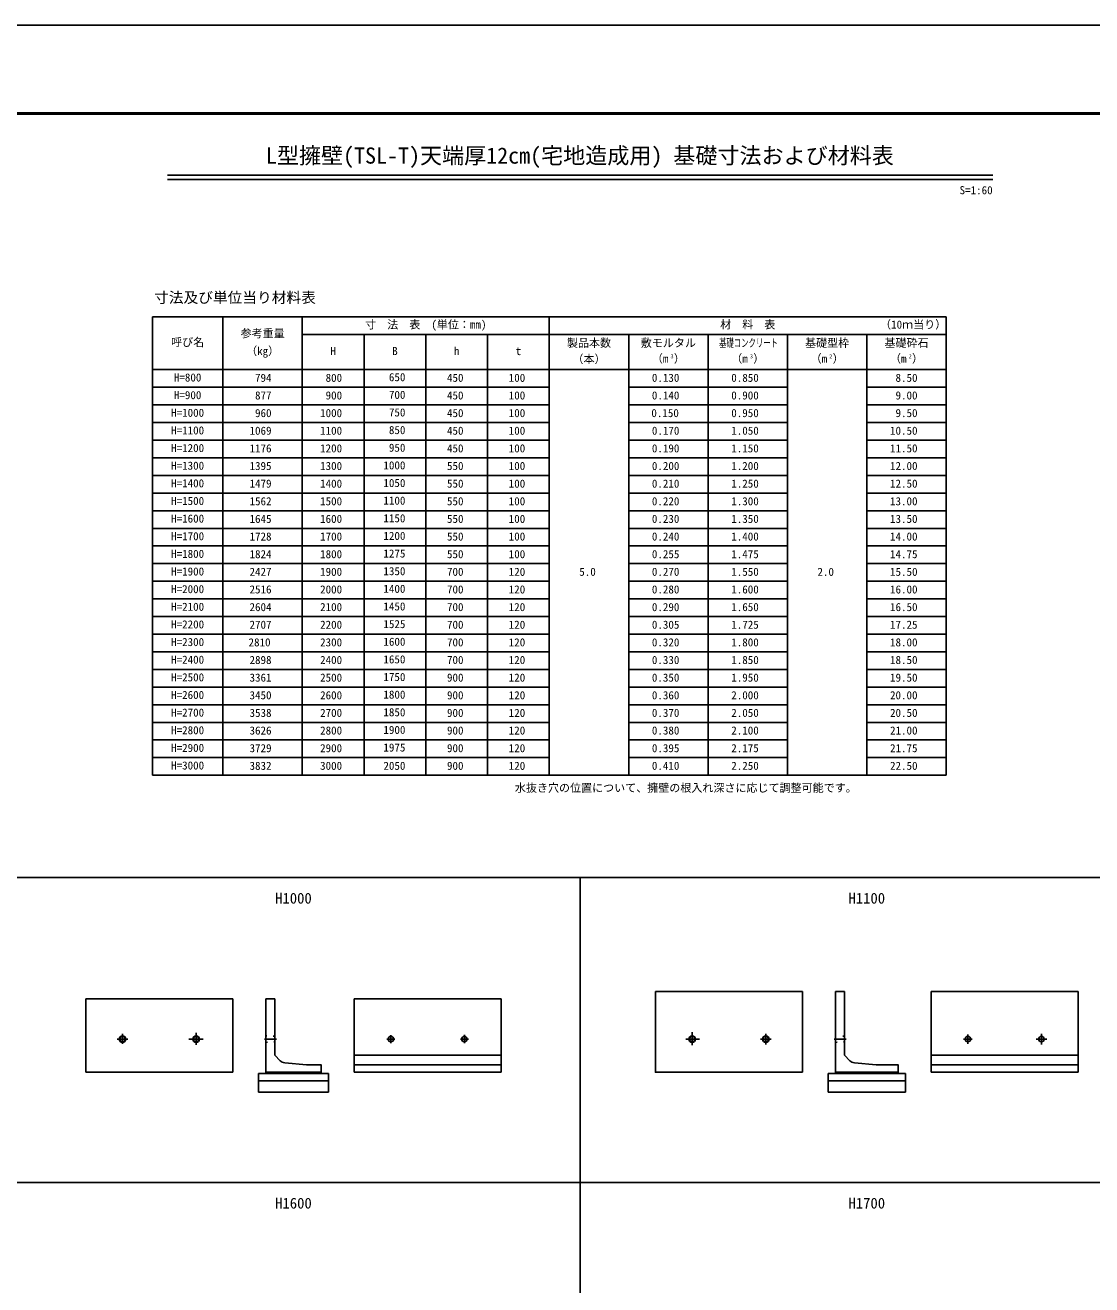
# Model space of a CAD drawing. Units: millimetres, scale not verified. Extents: x -50400 to 50400, y -17820 to 17820.
# Drawn here: x -32750 to -18239, y 679 to 17820 of the extents above; entities that cross this region are included whole.
import ezdxf
from ezdxf.enums import TextEntityAlignment as Align

# ---------------------------------------------------------------- set-up
doc = ezdxf.new("R2010")
doc.units = ezdxf.units.MM
doc.header["$LTSCALE"] = 60
doc.linetypes.add('DOTTED', pattern=[1.75, 0.25, -1.5])
doc.linetypes.add('LONG_DASHED_DOTTED', pattern=[15.25, 12, -1.5, 0.25, -1.5])
for name, color, linetype, lineweight in [('0-0_CENTER', 7, 'LONG_DASHED_DOTTED', 25), ('0-2_Defpoints', 5, 'Continuous', 25), ('0-4_HYO', 3, 'Continuous', 25), ('0-5_HYO2', 4, 'Continuous', 25), ('0-6_OUTLINE', 1, 'Continuous', 25), ('0-7_OUTLINE2', 4, 'DOTTED', 25), ('0-8_TXT', 7, 'Continuous', 25), ('0-9_WAKU', 3, 'Continuous', 25)]:
    doc.layers.add(name, color=color, linetype=linetype, lineweight=lineweight)
doc.styles.add('ＭＳ ゴシック', font='')
doc.styles.get('ＭＳ ゴシック').set_extended_font_data('MS Gothic')

msp = doc.modelspace()

# ---------------------------------------------------------------- linework, layer by layer
at = {"layer": '0-0_CENTER'}
for p, q in [((-23675, 4118.21), (-23675, 3939.16)), ((-31499.99, 4022.61), (-31353.15, 4022.61)), ((-31425, 4096), (-31425, 3956.42)), ((-30525.29, 4022.61), (-30330.9, 4022.61)), ((-30425, 4105.69), (-30425, 3944.78)), ((-29493.81, 4022.61), (-29329.02, 4022.61)), ((-27831.97, 4022.61), (-27721.04, 4022.61)), ((-27775, 4075.97), (-27775, 3967.67)), ((-26826.57, 4022.61), (-26720.33, 4022.61)), ((-26775, 4080.98), (-26775, 3967.56)), ((-23764.36, 4022.61), (-23577.52, 4022.61)), ((-22745.3, 4022.61), (-22600.54, 4022.61)), ((-22675, 4092.62), (-22675, 3949.42)), ((-21743.81, 4022.61), (-21579.02, 4022.61)), ((-19984.68, 4022.61), (-19868.59, 4022.61)), ((-19925, 4085.7), (-19925, 3959.72)), ((-18995.3, 4022.61), (-18850.54, 4022.61)), ((-18925, 4092.62), (-18925, 3949.42))]:
    msp.add_line(p, q, dxfattribs=at)
at = {"layer": '0-2_Defpoints'}
msp.add_lwpolyline([(-50400, -17820), (0, -17820), (0, 17820), (-50400, 17820)], close=True, dxfattribs=at)
at = {"layer": '0-4_HYO'}
for p, q in [((-31019.71, 13853.12), (-20219.71, 13853.12)), ((-31019.71, 13853.12), (-31019.71, 7613.12)), ((-30059.71, 13853.12), (-30059.71, 7613.12)), ((-28979.71, 13853.12), (-28979.71, 7613.12)), ((-25619.71, 13853.12), (-25619.71, 7613.12)), ((-20219.71, 13853.12), (-20219.71, 7613.12)), ((-28979.71, 13613.12), (-20219.71, 13613.12)), ((-28139.71, 13613.12), (-28139.71, 7613.12)), ((-27299.71, 13613.12), (-27299.71, 7613.12)), ((-26459.71, 13613.12), (-26459.71, 7613.12)), ((-24539.71, 13613.12), (-24539.71, 7613.12)), ((-23459.71, 13613.12), (-23459.71, 7613.12)), ((-22379.71, 13613.12), (-22379.71, 7613.12)), ((-21299.71, 13613.12), (-21299.71, 7613.12)), ((-31019.71, 13133.12), (-20219.71, 13133.12)), ((-31019.71, 7613.12), (-20219.71, 7613.12))]:
    msp.add_line(p, q, dxfattribs=at)
for points in [[(-33000, 2072.61), (-25200, 2072.61), (-25200, 6222.61), (-33000, 6222.61)], [(-25200, 2072.61), (-17400, 2072.61), (-17400, 6222.61), (-25200, 6222.61)], [(-33000, -3077.39), (-25200, -3077.39), (-25200, 2072.61), (-33000, 2072.61)], [(-25200, -3077.39), (-17400, -3077.39), (-17400, 2072.61), (-25200, 2072.61)]]:
    msp.add_lwpolyline(points, close=True, dxfattribs=at)
at = {"layer": '0-5_HYO2'}
for p, q in [((-31019.71, 12893.12), (-25619.71, 12893.12)), ((-24539.71, 12893.12), (-22379.71, 12893.12)), ((-21299.71, 12893.12), (-20219.71, 12893.12)), ((-31019.71, 12653.12), (-25619.71, 12653.12)), ((-24539.71, 12653.12), (-22379.71, 12653.12)), ((-21299.71, 12653.12), (-20219.71, 12653.12)), ((-31019.71, 12413.12), (-25619.71, 12413.12)), ((-24539.71, 12413.12), (-22379.71, 12413.12)), ((-21299.71, 12413.12), (-20219.71, 12413.12)), ((-31019.71, 12173.12), (-25619.71, 12173.12)), ((-24539.71, 12173.12), (-22379.71, 12173.12)), ((-21299.71, 12173.12), (-20219.71, 12173.12)), ((-31019.71, 11933.12), (-25619.71, 11933.12)), ((-24539.71, 11933.12), (-22379.71, 11933.12)), ((-21299.71, 11933.12), (-20219.71, 11933.12)), ((-31019.71, 11693.12), (-25619.71, 11693.12)), ((-24539.71, 11693.12), (-22379.71, 11693.12)), ((-21299.71, 11693.12), (-20219.71, 11693.12)), ((-31019.71, 11453.12), (-25619.71, 11453.12)), ((-24539.71, 11453.12), (-22379.71, 11453.12)), ((-21299.71, 11453.12), (-20219.71, 11453.12)), ((-31019.71, 11213.12), (-25619.71, 11213.12)), ((-24539.71, 11213.12), (-22379.71, 11213.12)), ((-21299.71, 11213.12), (-20219.71, 11213.12)), ((-31019.71, 10973.12), (-25619.71, 10973.12)), ((-24539.71, 10973.12), (-22379.71, 10973.12)), ((-21299.71, 10973.12), (-20219.71, 10973.12)), ((-31019.71, 10733.12), (-25619.71, 10733.12)), ((-24539.71, 10733.12), (-22379.71, 10733.12)), ((-21299.71, 10733.12), (-20219.71, 10733.12)), ((-31019.71, 10493.12), (-25619.71, 10493.12)), ((-24539.71, 10493.12), (-22379.71, 10493.12)), ((-21299.71, 10493.12), (-20219.71, 10493.12)), ((-31019.71, 10253.12), (-25619.71, 10253.12)), ((-24539.71, 10253.12), (-22379.71, 10253.12)), ((-21299.71, 10253.12), (-20219.71, 10253.12)), ((-31019.71, 10013.12), (-25619.71, 10013.12)), ((-24539.71, 10013.12), (-22379.71, 10013.12)), ((-21299.71, 10013.12), (-20219.71, 10013.12)), ((-31019.71, 9773.12), (-25619.71, 9773.12)), ((-24539.71, 9773.12), (-22379.71, 9773.12)), ((-21299.71, 9773.12), (-20219.71, 9773.12)), ((-31019.71, 9533.12), (-25619.71, 9533.12)), ((-24539.71, 9533.12), (-22379.71, 9533.12)), ((-21299.71, 9533.12), (-20219.71, 9533.12)), ((-31019.71, 9293.12), (-25619.71, 9293.12)), ((-24539.71, 9293.12), (-22379.71, 9293.12)), ((-21299.71, 9293.12), (-20219.71, 9293.12)), ((-31019.71, 9053.12), (-25619.71, 9053.12)), ((-24539.71, 9053.12), (-22379.71, 9053.12)), ((-21299.71, 9053.12), (-20219.71, 9053.12)), ((-31019.71, 8813.12), (-25619.71, 8813.12)), ((-24539.71, 8813.12), (-22379.71, 8813.12)), ((-21299.71, 8813.12), (-20219.71, 8813.12)), ((-31019.71, 8573.12), (-25619.71, 8573.12)), ((-24539.71, 8573.12), (-22379.71, 8573.12)), ((-21299.71, 8573.12), (-20219.71, 8573.12)), ((-31019.71, 8333.12), (-25619.71, 8333.12)), ((-24539.71, 8333.12), (-22379.71, 8333.12)), ((-21299.71, 8333.12), (-20219.71, 8333.12)), ((-31019.71, 8093.12), (-25619.71, 8093.12)), ((-24539.71, 8093.12), (-22379.71, 8093.12)), ((-21299.71, 8093.12), (-20219.71, 8093.12)), ((-31019.71, 7853.12), (-25619.71, 7853.12)), ((-24539.71, 7853.12), (-22379.71, 7853.12)), ((-21299.71, 7853.12), (-20219.71, 7853.12))]:
    msp.add_line(p, q, dxfattribs=at)
at = {"layer": '0-6_OUTLINE'}
for p, q in [((-24175, 4672.61), (-22175, 4672.61)), ((-22175, 3572.61), (-22175, 4672.61)), ((-21725, 4672.61), (-21605, 4672.61)), ((-21725, 4672.61), (-21725, 3552.61)), ((-21605, 4672.61), (-21605, 3802.61)), ((-20425, 3572.61), (-20425, 4672.61)), ((-20425, 4672.61), (-18425, 4672.61)), ((-18425, 3572.61), (-18425, 4672.61)), ((-31925, 3572.61), (-31925, 4572.61)), ((-29925, 4572.61), (-31925, 4572.61)), ((-29925, 3572.61), (-29925, 4572.61)), ((-29475, 4572.61), (-29355, 4572.61)), ((-29475, 4572.61), (-29475, 3552.61)), ((-29355, 4572.61), (-29355, 3802.61)), ((-28275, 3572.61), (-28275, 4572.61)), ((-26275, 4572.61), (-28275, 4572.61)), ((-26275, 3572.61), (-26275, 4572.61)), ((-29280.6, 3728.22), (-29355, 3802.61)), ((-28275, 3802.61), (-26275, 3802.61)), ((-21530.6, 3728.22), (-21605, 3802.61)), ((-20425, 3802.61), (-18425, 3802.61)), ((-28925, 3672.61), (-29218.94, 3699.34)), ((-28275, 3672.61), (-26275, 3672.61)), ((-21175, 3672.61), (-21468.94, 3699.34)), ((-20425, 3672.61), (-18425, 3672.61)), ((-29925, 3572.61), (-31925, 3572.61)), ((-28625, 3452.61), (-29575, 3452.61)), ((-28725, 3572.61), (-29475, 3572.61)), ((-28625, 3552.61), (-28625, 3302.61)), ((-26275, 3572.61), (-28275, 3572.61)), ((-20775, 3452.61), (-21825, 3452.61)), ((-20875, 3572.61), (-21725, 3572.61)), ((-20775, 3552.61), (-20775, 3302.61)), ((-18425, 3572.61), (-20425, 3572.61)), ((-28625, 3302.61), (-29575, 3302.61)), ((-20775, 3302.61), (-21825, 3302.61))]:
    msp.add_line(p, q, dxfattribs=at)
for points in [[(-22175, 3572.61), (-24175, 3572.61), (-24175, 4672.61)], [(-28725, 3552.61), (-28725, 3672.61), (-28925, 3672.61)], [(-20875, 3552.61), (-20875, 3672.61), (-21175, 3672.61)], [(-28625, 3552.61), (-29575, 3552.61), (-29575, 3302.61)], [(-20775, 3552.61), (-21825, 3552.61), (-21825, 3302.61)]]:
    msp.add_lwpolyline(points, dxfattribs=at)
for centre, radius in [((-31425, 4022.61), 45), ((-31425, 4022.61), 37.5), ((-30425, 4022.61), 45), ((-30425, 4022.61), 37.5), ((-27775, 4022.61), 37.5), ((-26775, 4022.61), 37.5), ((-23675, 4022.61), 45), ((-23675, 4022.61), 37.5), ((-22675, 4022.61), 45), ((-22675, 4022.61), 37.5), ((-19925, 4022.61), 37.5), ((-18925, 4022.61), 37.5)]:
    msp.add_circle(centre, radius, dxfattribs=at)
for centre in [(-29209.89, 3798.93), (-21459.89, 3798.93)]:
    msp.add_arc(centre, 100, 225, 264.80557, dxfattribs=at)
at = {"layer": '0-7_OUTLINE2'}
for p, q in [((-29470, 4067.3), (-29475, 4072.61)), ((-29470, 3977.93), (-29475, 3972.61)), ((-29360, 4060.43), (-29470, 4067.3)), ((-29470, 3977.93), (-29360, 3984.8)), ((-29360, 4060.43), (-29355, 4065.11)), ((-29360, 3984.8), (-29355, 3980.11)), ((-21720, 4067.3), (-21725, 4072.61)), ((-21720, 3977.93), (-21725, 3972.61)), ((-21610, 4060.43), (-21720, 4067.3)), ((-21720, 3977.93), (-21610, 3984.8)), ((-21610, 4060.43), (-21605, 4065.11)), ((-21610, 3984.8), (-21605, 3980.11))]:
    msp.add_line(p, q, dxfattribs=at)
at = {"layer": '0-8_TXT'}
for p, q in [((-30812.24, 15780), (-19587.76, 15780)), ((-30812.24, 15722.4), (-19587.76, 15722.4))]:
    msp.add_line(p, q, dxfattribs=at)
at = {"layer": '0-9_WAKU', "lineweight": 50}
msp.add_lwpolyline([(-49200, -16620), (-1200, -16620), (-1200, 16620), (-49200, 16620)], close=True, dxfattribs=at)

# ---------------------------------------------------------------- texts
at = {"layer": '0-8_TXT', "style": 'ＭＳ ゴシック'}
for s, height, p in [('L型擁壁(TSL-T)天端厚12cm(宅地造成用) 基礎寸法および材料表', 219.9, (-29475, 15870)), ('S', 110, (-20037.76, 15486.59)), ('1', 110, (-19887.76, 15486.59)), (':', 110, (-19812.76, 15486.59)), ('6', 110, (-19737.76, 15486.59)), ('0', 110, (-19662.76, 15486.59)), ('=', 110, (-19962.76, 15486.59)), ('寸法及び単位当り材料表', 146.6, (-30995.71, 13997.12)), ('寸\u3000法\u3000表\u3000(単位：㎜)', 110, (-28124.71, 13658.12)), ('材\u3000料\u3000表', 110, (-23294.71, 13658.12)), ('（', 110, (-21119.71, 13658.12)), ('1', 110, (-20969.71, 13658.12)), ('0', 110, (-20894.71, 13658.12)), ('ｍ', 110, (-20819.71, 13658.12)), ('当', 110, (-20669.71, 13658.12)), ('り', 110, (-20519.71, 13658.12)), ('）', 110, (-20369.71, 13658.12)), ('呼び名', 110, (-30764.71, 13418.12)), ('参考重量', 110, (-29819.71, 13538.12)), ('製品本数', 110, (-25379.71, 13408.12)), ('敷モルタル', 110, (-24374.71, 13408.12)), ('基礎型枠', 110, (-22139.71, 13408.12)), ('基礎砕石', 110, (-21059.71, 13408.12)), ('（kg）', 110, (-29744.71, 13298.12)), ('H', 110, (-28597.21, 13298.12)), ('B', 110, (-27757.21, 13298.12)), ('h', 110, (-26917.21, 13298.12)), ('t', 110, (-26077.21, 13298.12)), ('（本）', 110, (-25304.71, 13188.12)), ('（m ）', 110, (-24224.71, 13194.72)), ('3', 52.79, (-23969.61, 13271.44)), ('（m ）', 110, (-23144.71, 13194.72)), ('3', 52.79, (-22889.61, 13271.44)), ('（m ）', 110, (-22064.71, 13194.72)), ('2', 52.79, (-21809.61, 13271.44)), ('（m ）', 110, (-20984.71, 13194.72)), ('2', 52.79, (-20729.61, 13271.44)), ('H=800', 110, (-30727.21, 12938.12)), (' 794', 110, (-29697.91, 12933.92)), (' 800', 110, (-28737.91, 12933.92)), (' 650', 110, (-27876.59, 12942.5)), ('450', 110, (-27011.71, 12933.92)), ('100', 110, (-26171.71, 12933.92)), ('0.130', 110, (-24224.11, 12933.92)), ('0.850', 110, (-23144.11, 12933.92)), (' 8.50', 110, (-20984.11, 12933.92)), ('H=900', 110, (-30727.21, 12698.12)), (' 877', 110, (-29697.91, 12693.92)), (' 900', 110, (-28737.91, 12693.92)), (' 700', 110, (-27876.59, 12702.5)), ('450', 110, (-27011.71, 12693.92)), ('100', 110, (-26171.71, 12693.92)), ('0.140', 110, (-24224.11, 12693.92)), ('0.900', 110, (-23144.11, 12693.92)), (' 9.00', 110, (-20984.11, 12693.92)), ('H=1000', 110, (-30764.71, 12458.12)), (' 960', 110, (-29697.91, 12453.92)), ('1000', 110, (-28737.91, 12453.92)), (' 750', 110, (-27876.59, 12462.5)), ('450', 110, (-27011.71, 12453.92)), ('100', 110, (-26171.71, 12453.92)), ('0.150', 110, (-24231.44, 12453.88)), ('0.950', 110, (-23144.11, 12453.92)), (' 9.50', 110, (-20984.11, 12453.92)), ('H=1100', 110, (-30764.71, 12218.12)), ('1069', 110, (-29697.91, 12213.92)), ('1100', 110, (-28737.91, 12213.92)), (' 850', 110, (-27876.59, 12222.5)), ('450', 110, (-27011.71, 12213.92)), ('100', 110, (-26171.71, 12213.92)), ('0.170', 110, (-24224.11, 12213.92)), ('1.050', 110, (-23144.11, 12213.92)), ('10.50', 110, (-20984.11, 12213.92)), ('H=1200', 110, (-30764.71, 11978.12)), ('1176', 110, (-29697.91, 11973.92)), ('1200', 110, (-28737.91, 11973.92)), (' 950', 110, (-27876.59, 11982.5)), ('450', 110, (-27011.71, 11973.92)), ('100', 110, (-26171.71, 11973.92)), ('0.190', 110, (-24224.11, 11973.92)), ('1.150', 110, (-23144.11, 11973.92)), ('11.50', 110, (-20984.11, 11973.92)), ('H=1300', 110, (-30764.71, 11738.12)), ('1395', 110, (-29697.91, 11733.92)), ('1300', 110, (-28737.91, 11733.92)), ('1000', 110, (-27876.59, 11742.5)), ('550', 110, (-27011.71, 11733.92)), ('100', 110, (-26171.71, 11733.92)), ('0.200', 110, (-24224.11, 11733.92)), ('1.200', 110, (-23144.11, 11733.92)), ('12.00', 110, (-20984.11, 11733.92)), ('H=1400', 110, (-30764.71, 11498.12)), ('1479', 110, (-29697.91, 11493.92)), ('1400', 110, (-28737.91, 11493.92)), ('1050', 110, (-27876.59, 11502.5)), ('550', 110, (-27011.71, 11493.92)), ('100', 110, (-26171.71, 11493.92)), ('0.210', 110, (-24224.11, 11493.92)), ('1.250', 110, (-23144.11, 11493.92)), ('12.50', 110, (-20984.11, 11493.92)), ('H=1500', 110, (-30764.71, 11258.12)), ('1562', 110, (-29697.91, 11253.92)), ('1500', 110, (-28737.91, 11253.92)), ('1100', 110, (-27876.59, 11262.5)), ('550', 110, (-27011.71, 11253.92)), ('100', 110, (-26171.71, 11253.92)), ('0.220', 110, (-24224.11, 11253.92)), ('1.300', 110, (-23144.11, 11253.92)), ('13.00', 110, (-20984.11, 11253.92)), ('H=1600', 110, (-30764.71, 11018.12)), ('1645', 110, (-29697.91, 11013.92)), ('1600', 110, (-28737.91, 11013.92)), ('1150', 110, (-27876.59, 11022.5)), ('550', 110, (-27011.71, 11013.92)), ('100', 110, (-26171.71, 11013.92)), ('0.230', 110, (-24224.11, 11013.92)), ('1.350', 110, (-23144.11, 11013.92)), ('13.50', 110, (-20984.11, 11013.92)), ('H=1700', 110, (-30764.71, 10778.12)), ('1728', 110, (-29697.91, 10773.92)), ('1700', 110, (-28737.91, 10773.92)), ('1200', 110, (-27876.59, 10782.5)), ('550', 110, (-27011.71, 10773.92)), ('100', 110, (-26171.71, 10773.92)), ('0.240', 110, (-24224.11, 10773.92)), ('1.400', 110, (-23144.11, 10773.92)), ('14.00', 110, (-20984.11, 10773.92)), ('H=1800', 110, (-30764.71, 10538.12)), ('1824', 110, (-29697.91, 10533.92)), ('1800', 110, (-28737.91, 10533.92)), ('1275', 110, (-27876.59, 10542.5)), ('550', 110, (-27011.71, 10533.92)), ('100', 110, (-26171.71, 10533.92)), ('0.255', 110, (-24224.11, 10533.92)), ('1.475', 110, (-23144.11, 10533.92)), ('14.75', 110, (-20984.11, 10533.92)), ('H=1900', 110, (-30764.71, 10298.12)), ('2427', 110, (-29697.91, 10293.92)), ('1900', 110, (-28737.91, 10293.92)), ('1350', 110, (-27876.59, 10302.5)), ('700', 110, (-27011.71, 10293.92)), ('120', 110, (-26171.71, 10293.92)), ('5.0', 110, (-25211.71, 10293.92)), ('0.270', 110, (-24224.11, 10293.92)), ('1.550', 110, (-23144.11, 10293.92)), ('2.0', 110, (-21971.71, 10293.92)), ('15.50', 110, (-20984.11, 10293.92)), ('H=2000', 110, (-30764.71, 10058.12)), ('2516', 110, (-29697.91, 10053.92)), ('2000', 110, (-28737.91, 10053.92)), ('1400', 110, (-27876.59, 10062.5)), ('700', 110, (-27011.71, 10053.92)), ('120', 110, (-26171.71, 10053.92)), ('0.280', 110, (-24224.11, 10053.92)), ('1.600', 110, (-23144.11, 10053.92)), ('16.00', 110, (-20984.11, 10053.92)), ('H=2100', 110, (-30764.71, 9818.12)), ('2604', 110, (-29697.91, 9813.92)), ('2100', 110, (-28737.91, 9813.92)), ('1450', 110, (-27876.59, 9822.5)), ('700', 110, (-27011.71, 9813.92)), ('120', 110, (-26171.71, 9813.92)), ('0.290', 110, (-24224.11, 9813.92)), ('1.650', 110, (-23144.11, 9813.92)), ('16.50', 110, (-20984.11, 9813.92)), ('H=2200', 110, (-30764.71, 9578.12)), ('2707', 110, (-29697.91, 9573.92)), ('2200', 110, (-28737.91, 9573.92)), ('1525', 110, (-27876.59, 9582.5)), ('700', 110, (-27011.71, 9573.92)), ('120', 110, (-26171.71, 9573.92)), ('0.305', 110, (-24224.11, 9573.92)), ('1.725', 110, (-23144.11, 9573.92)), ('17.25', 110, (-20984.11, 9573.92)), ('H=2300', 110, (-30764.71, 9338.12)), ('2810', 110, (-29711.42, 9333.92)), ('2300', 110, (-28737.91, 9333.92)), ('1600', 110, (-27876.59, 9342.5)), ('700', 110, (-27011.71, 9333.92)), ('120', 110, (-26171.71, 9333.92)), ('0.320', 110, (-24224.11, 9333.92)), ('1.800', 110, (-23144.11, 9333.92)), ('18.00', 110, (-20984.11, 9333.92)), ('H=2400', 110, (-30764.71, 9098.12)), ('2898', 110, (-29697.91, 9093.92)), ('2400', 110, (-28737.91, 9093.92)), ('1650', 110, (-27876.59, 9102.5)), ('700', 110, (-27011.71, 9093.92)), ('120', 110, (-26171.71, 9093.92)), ('0.330', 110, (-24224.11, 9093.92)), ('1.850', 110, (-23144.11, 9093.92)), ('18.50', 110, (-20984.11, 9093.92)), ('H=2500', 110, (-30764.71, 8858.12)), ('3361', 110, (-29697.91, 8853.92)), ('2500', 110, (-28737.91, 8853.92)), ('1750', 110, (-27876.59, 8862.5)), ('900', 110, (-27011.71, 8853.92)), ('120', 110, (-26171.71, 8853.92)), ('0.350', 110, (-24224.11, 8853.92)), ('1.950', 110, (-23144.11, 8853.92)), ('19.50', 110, (-20984.11, 8853.92)), ('H=2600', 110, (-30764.71, 8618.12)), ('3450', 110, (-29697.91, 8613.92)), ('2600', 110, (-28737.91, 8613.92)), ('1800', 110, (-27876.59, 8622.5)), ('900', 110, (-27011.71, 8613.92)), ('120', 110, (-26171.71, 8613.92)), ('0.360', 110, (-24224.11, 8613.92)), ('2.000', 110, (-23144.11, 8613.92)), ('20.00', 110, (-20984.11, 8613.92)), ('H=2700', 110, (-30764.71, 8378.12)), ('3538', 110, (-29697.91, 8373.92)), ('2700', 110, (-28737.91, 8373.92)), ('1850', 110, (-27876.59, 8382.5)), ('900', 110, (-27011.71, 8373.92)), ('120', 110, (-26171.71, 8373.92)), ('0.370', 110, (-24224.11, 8373.92)), ('2.050', 110, (-23144.11, 8373.92)), ('20.50', 110, (-20984.11, 8373.92)), ('H=2800', 110, (-30764.71, 8138.12)), ('3626', 110, (-29697.91, 8133.92)), ('2800', 110, (-28737.91, 8133.92)), ('1900', 110, (-27876.59, 8142.5)), ('900', 110, (-27011.71, 8133.92)), ('120', 110, (-26171.71, 8133.92)), ('0.380', 110, (-24224.11, 8133.92)), ('2.100', 110, (-23144.11, 8133.92)), ('21.00', 110, (-20984.11, 8133.92)), ('H=2900', 110, (-30764.71, 7898.12)), ('3729', 110, (-29697.91, 7893.92)), ('2900', 110, (-28737.91, 7893.92)), ('1975', 110, (-27876.59, 7902.5)), ('900', 110, (-27011.71, 7893.92)), ('120', 110, (-26171.71, 7893.92)), ('0.395', 110, (-24224.11, 7893.92)), ('2.175', 110, (-23144.11, 7893.92)), ('21.75', 110, (-20984.11, 7893.92)), ('H=3000', 110, (-30764.71, 7658.12)), ('3832', 110, (-29697.91, 7653.92)), ('3000', 110, (-28737.91, 7653.92)), ('2050', 110, (-27876.59, 7653.92)), ('900', 110, (-27011.71, 7653.92)), ('120', 110, (-26171.71, 7653.92)), ('0.410', 110, (-24224.11, 7653.92)), ('2.250', 110, (-23144.11, 7653.92)), ('22.50', 110, (-20984.11, 7653.92)), ('水抜き穴の位置について、擁壁の根入れ深さに応じて調整可能です。', 110, (-26088.11, 7353.16)), ('H1000', 146.6, (-29350, 5822.61)), ('H1100', 146.6, (-21550, 5822.61)), ('H1600', 146.6, (-29350, 1672.61)), ('H1700', 146.6, (-21550, 1672.61))]:
    msp.add_text(s, height=height, dxfattribs=at).set_placement(p, align=Align.BOTTOM_LEFT)
at = {"layer": '0-8_TXT', "style": 'ＭＳ ゴシック', "width": 0.65}
msp.add_text('基礎コンクリート', height=110, dxfattribs=at).set_placement((-23309.71, 13408.12), align=Align.BOTTOM_LEFT)

doc.saveas('drawing.dxf')
